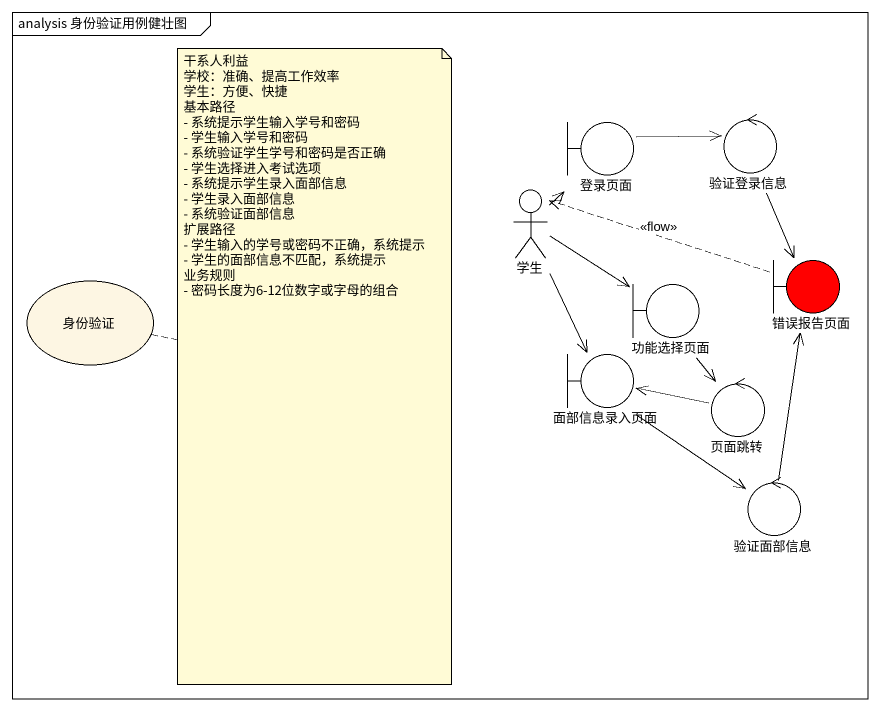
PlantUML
@startuml
mainframe analysis 身份验证用例健壮图
boundary 登录页面
control 验证登录信息
actor 学生
usecase 身份验证
boundary 功能选择页面
boundary 错误报告页面 #FF0000
boundary 面部信息录入页面
control 页面跳转
control 验证面部信息
登录页面 -right-> 验证登录信息
验证登录信息 --> 错误报告页面
学生 -up-> 登录页面
学生 -right-> 功能选择页面
学生 --> 面部信息录入页面
功能选择页面 --> 页面跳转
错误报告页面 .left.> 学生 : <<flow>>
面部信息录入页面 --> 验证面部信息
页面跳转 -left-> 面部信息录入页面
验证面部信息 -up-> 错误报告页面
note right of 身份验证
  干系人利益
  学校：准确、提高工作效率
  学生：方便、快捷
  基本路径
  - 系统提示学生输入学号和密码
  - 学生输入学号和密码
  - 系统验证学生学号和密码是否正确
  - 学生选择进入考试选项
  - 系统提示学生录入面部信息
  - 学生录入面部信息
  - 系统验证面部信息
  扩展路径
  - 学生输入的学号或密码不正确，系统提示
  - 学生的面部信息不匹配，系统提示
  业务规则
  - 密码长度为6-12位数字或字母的组合
end note
@enduml
